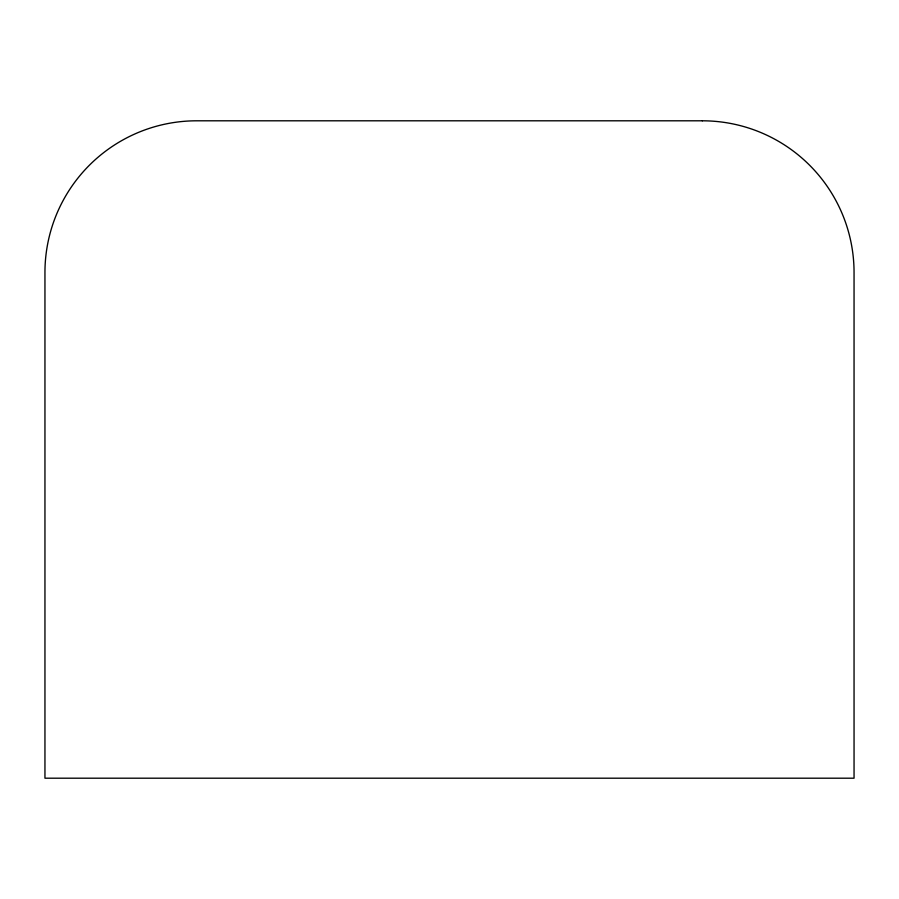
<?xml version="1.0" encoding="UTF-8"?>
<svg xmlns="http://www.w3.org/2000/svg" width="899" height="899" viewBox="0 0 899 899"><rect width="100%" height="100%" fill="white"/><g stroke="black" fill="none" stroke-linecap="round" stroke-linejoin="round"><path stroke-width="1.35" d="M702.344 120.803L196.656 120.803A151.706 151.706 0 0 0 44.95 272.509L44.95 778.197L854.05 778.197L854.05 272.509A151.706 151.706 0 0 0 702.344 120.803"/></g></svg>
